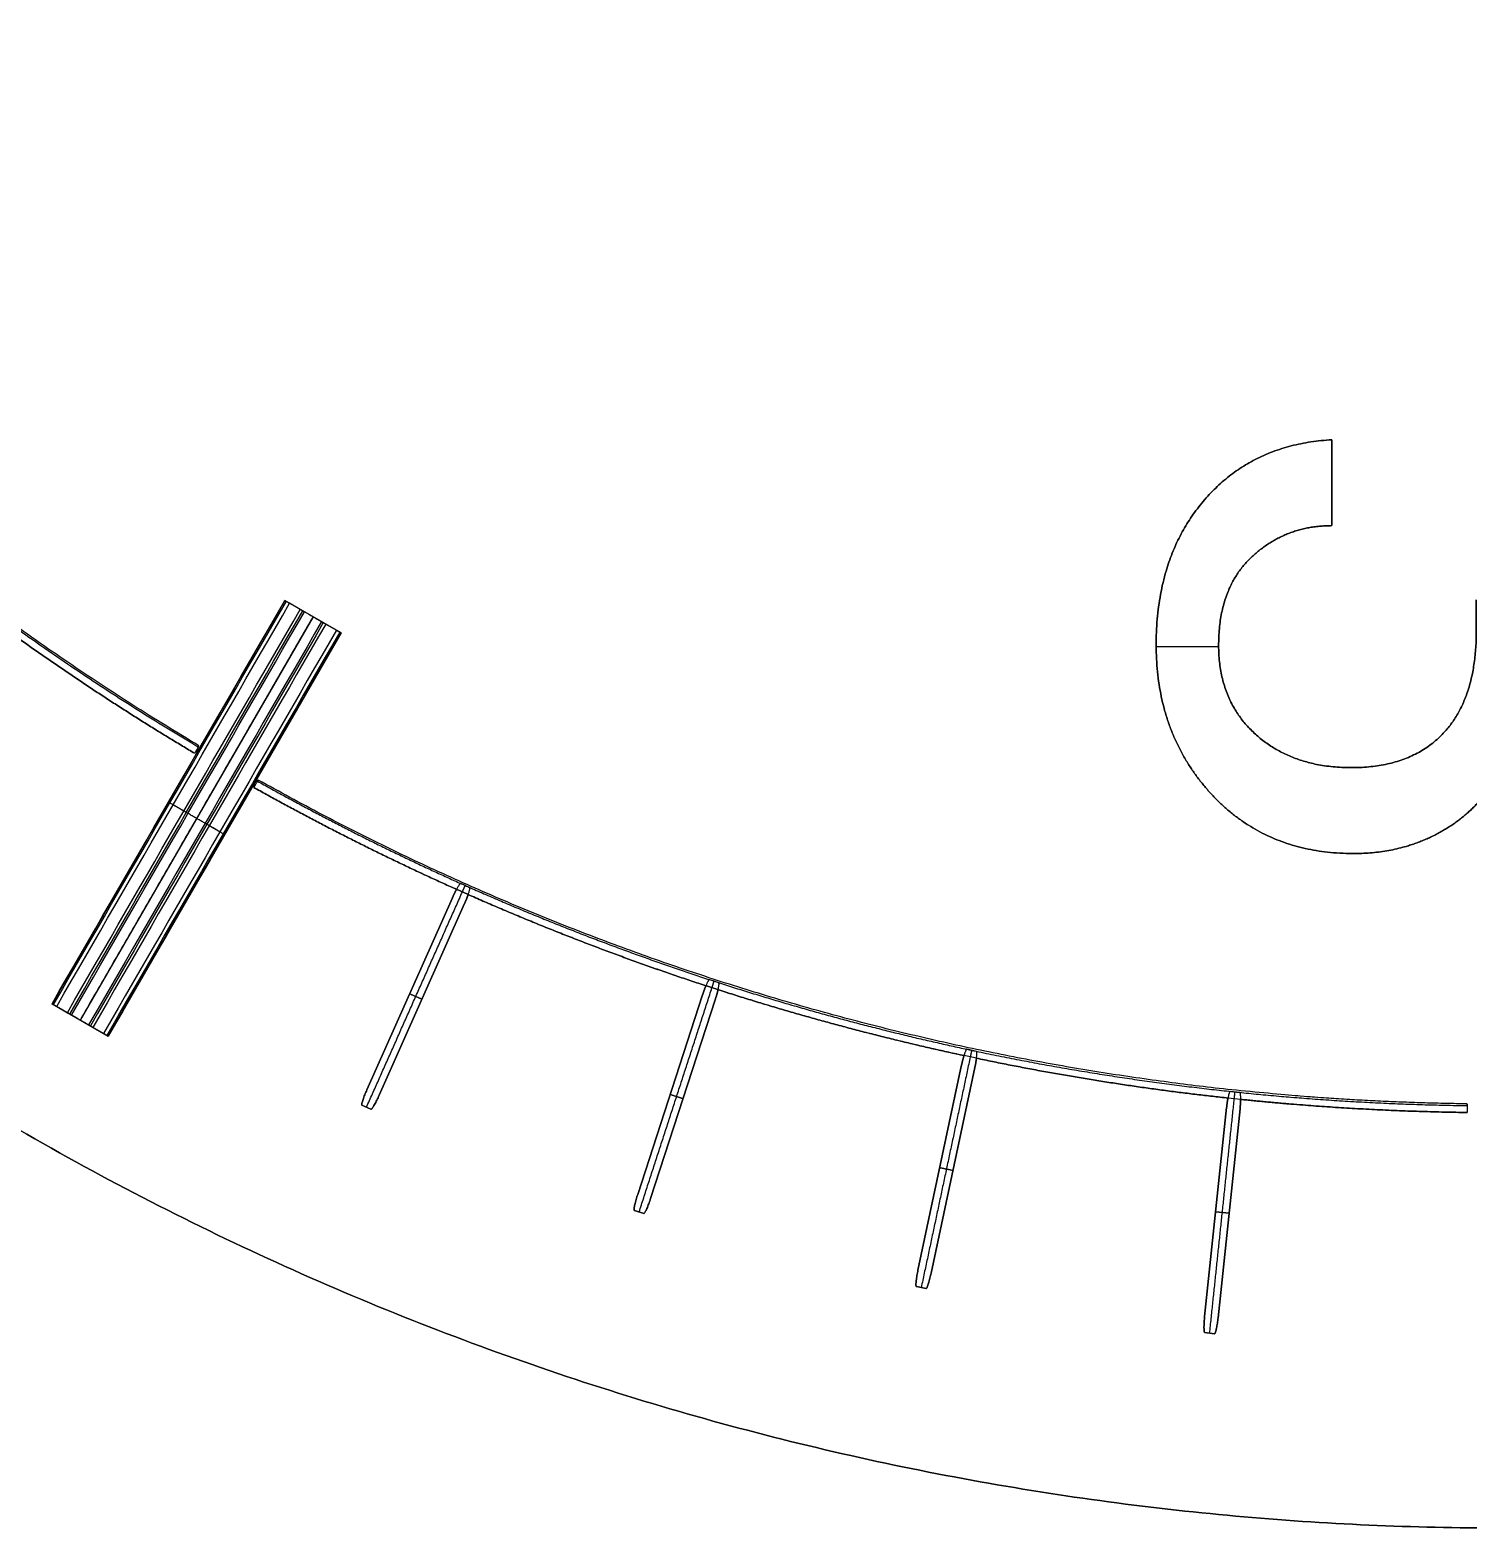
# Model space of a CAD drawing. Header units: millimetres. Extents: x -14 to 14, y 47 to 75.
# Drawn here: x -6.94 to -0.16, y 47 to 54.06 of the extents above; entities that cross this region are included whole.
import ezdxf

# ---------------------------------------------------------------- set-up
doc = ezdxf.new("R2010")
doc.units = ezdxf.units.MM
doc.header["$MEASUREMENT"] = 0
doc.layers.add('Default', color=7, linetype='Continuous')

msp = doc.modelspace()

# ---------------------------------------------------------------- linework, layer by layer
at = {"layer": 'Default', "color": 9}
for p, q in [((-0.7989, 52.1316, 0.3093), (-0.7989, 52.1316, 0.2157)), ((-0.7989, 51.9292, 0.2157), (-0.7989, 51.9292, 0.3093)), ((-1.3999, 51.8474, 0.2157), (-1.3999, 51.8474, 0.3093)), ((-0.7989, 51.7267, 0.3093), (-0.7989, 51.7267, 0.2157)), ((-1.1749, 51.5808, 0.2157), (-1.1749, 51.5808, 0.3093)), ((-1.6271, 51.1634, 0.2157), (-1.6271, 51.1634, 0.3093)), ((-1.3326, 51.1631, 0.2157), (-1.3326, 51.1631, 0.3093)), ((-1.1582, 50.7425, 0.2157), (-1.1582, 50.7425, 0.3093)), ((-0.2707, 50.7506, 0.2157), (-0.2707, 50.7506, 0.3093)), ((-0.7068, 50.5856, 0.2157), (-0.7068, 50.5856, 0.3093)), ((-1.3685, 50.4628, 0.2157), (-1.3685, 50.4628, 0.3093)), ((-0.2145, 50.3281, 0.2157), (-0.2145, 50.3281, 0.3093)), ((-0.6968, 50.1807, 0.2157), (-0.6968, 50.1807, 0.3093))]:
    msp.add_line(p, q, dxfattribs=at)
at = {"layer": 'Default', "color": 3}
for p, q in [((-5.7339, 51.3738, 0.3021), (-5.7339, 51.3738, 0.2157)), ((-5.6018, 51.2975, 0.2376), (-6.6999, 49.3954, 0.2376)), ((-5.6018, 51.2975, 0.2376), (-5.6018, 51.2975, 0.2157)), ((-5.4696, 51.2212, 0.3021), (-5.4696, 51.2212, 0.2157)), ((-6.283, 50.4228, 0.3021), (-6.283, 50.4228, 0.2157)), ((-6.0187, 50.2701, 0.3021), (-6.0187, 50.2701, 0.2157)), ((-6.8321, 49.4717, 0.3021), (-6.8321, 49.4717, 0.2157)), ((-6.6999, 49.3954, 0.2376), (-6.6999, 49.3954, 0.2157)), ((-6.5677, 49.3191, 0.3021), (-6.5677, 49.3191, 0.2157))]:
    msp.add_line(p, q, dxfattribs=at)
at = {"layer": 'Default', "color": 6}
for p, q in [((-4.8867, 50.0309, 0.2157), (-4.9058, 50.0387, 0.2157)), ((-4.8867, 50.0309, 0.2258), (-4.9058, 50.0387, 0.2258)), ((-4.8637, 50.0186, 0.2157), (-4.8867, 50.0309, 0.2157)), ((-4.8637, 50.0186, 0.2258), (-4.8867, 50.0309, 0.2258)), ((-4.945, 49.9714, 0.2157), (-5.3479, 49.0665, 0.2157)), ((-4.945, 49.9714, 0.2258), (-5.3479, 49.0665, 0.2258)), ((-5.3479, 49.0665, 0.2207), (-4.945, 49.9714, 0.2207)), ((-5.2899, 49.0407, 0.2157), (-4.887, 49.9456, 0.2157)), ((-5.2899, 49.0407, 0.2258), (-4.887, 49.9456, 0.2258)), ((-4.887, 49.9456, 0.2207), (-5.2899, 49.0407, 0.2207)), ((-4.945, 49.9714, 0.2157), (-4.945, 49.9714, 0.2258)), ((-4.887, 49.9456, 0.2157), (-4.887, 49.9456, 0.2258)), ((-3.7148, 49.5799, 0.2157), (-3.7333, 49.5855, 0.2157)), ((-3.7148, 49.5799, 0.2258), (-3.7333, 49.5855, 0.2258)), ((-3.6892, 49.5704, 0.2157), (-3.7148, 49.5799, 0.2157)), ((-3.6892, 49.5704, 0.2258), (-3.7148, 49.5799, 0.2258)), ((-3.7651, 49.515, 0.2157), (-4.0712, 48.5729, 0.2157)), ((-3.7651, 49.515, 0.2258), (-4.0712, 48.5729, 0.2258)), ((-4.0712, 48.5729, 0.2207), (-3.7651, 49.515, 0.2207)), ((-4.0108, 48.5532, 0.2157), (-3.7047, 49.4953, 0.2157)), ((-4.0108, 48.5532, 0.2258), (-3.7047, 49.4953, 0.2258)), ((-3.7047, 49.4953, 0.2207), (-4.0108, 48.5532, 0.2207)), ((-3.7651, 49.515, 0.2157), (-3.7651, 49.515, 0.2258)), ((-3.7047, 49.4953, 0.2157), (-3.7047, 49.4953, 0.2258)), ((-2.4989, 49.2533, 0.2157), (-2.5198, 49.2575, 0.2157)), ((-2.4989, 49.2533, 0.2258), (-2.5198, 49.2575, 0.2258)), ((-2.4743, 49.2474, 0.2157), (-2.4989, 49.2533, 0.2157)), ((-2.4743, 49.2474, 0.2258), (-2.4989, 49.2533, 0.2258)), ((-2.544, 49.1843, 0.2157), (-2.7499, 48.2154, 0.2157)), ((-2.544, 49.1843, 0.2258), (-2.7499, 48.2154, 0.2258)), ((-2.7499, 48.2154, 0.2207), (-2.544, 49.1843, 0.2207)), ((-2.6878, 48.2022, 0.2157), (-2.4819, 49.1711, 0.2157)), ((-2.6878, 48.2022, 0.2258), (-2.4819, 49.1711, 0.2258)), ((-2.4819, 49.1711, 0.2207), (-2.6878, 48.2022, 0.2207)), ((-2.544, 49.1843, 0.2157), (-2.544, 49.1843, 0.2258)), ((-2.4819, 49.1711, 0.2157), (-2.4819, 49.1711, 0.2258)), ((-5.3479, 49.0665, 0.2157), (-5.3479, 49.0665, 0.2258)), ((-5.2899, 49.0407, 0.2157), (-5.2899, 49.0407, 0.2258)), ((-1.2323, 49.0531, 0.2157), (-1.2786, 49.058, 0.2157)), ((-1.2323, 49.0531, 0.2258), (-1.2786, 49.058, 0.2258)), ((-0.9966, 49.0405, 0.2258), (-0.9966, 49.0405, 0.2157)), ((-5.3711, 48.9935, 0.2157), (-5.3286, 48.9746, 0.2157)), ((-5.3711, 48.9935, 0.2258), (-5.3286, 48.9746, 0.2258)), ((-5.3286, 48.9746, 0.2207), (-5.3711, 48.9935, 0.2207)), ((-5.3711, 48.9935, 0.2157), (-5.3711, 48.9935, 0.2258)), ((-5.3286, 48.9746, 0.2157), (-5.3286, 48.9746, 0.2258)), ((-1.2949, 48.9831, 0.2157), (-1.3985, 47.998, 0.2157)), ((-1.2949, 48.9831, 0.2258), (-1.3985, 47.998, 0.2258)), ((-1.3985, 47.998, 0.2207), (-1.2949, 48.9831, 0.2207)), ((-1.3353, 47.9913, 0.2157), (-1.2318, 48.9765, 0.2157)), ((-1.3353, 47.9913, 0.2258), (-1.2318, 48.9765, 0.2258)), ((-1.2318, 48.9765, 0.2207), (-1.3353, 47.9913, 0.2207)), ((-1.2949, 48.9831, 0.2157), (-1.2949, 48.9831, 0.2258)), ((-1.2318, 48.9765, 0.2157), (-1.2318, 48.9765, 0.2258)), ((-1, 49, 0.2258), (-1, 49, 0.2157)), ((-4.0712, 48.5729, 0.2157), (-4.0712, 48.5729, 0.2258)), ((-4.0108, 48.5532, 0.2157), (-4.0108, 48.5532, 0.2258)), ((-4.0867, 48.4978, 0.2157), (-4.0424, 48.4834, 0.2157)), ((-4.0867, 48.4978, 0.2258), (-4.0424, 48.4834, 0.2258)), ((-4.0424, 48.4834, 0.2207), (-4.0867, 48.4978, 0.2207)), ((-4.0867, 48.4978, 0.2157), (-4.0867, 48.4978, 0.2258)), ((-4.0424, 48.4834, 0.2157), (-4.0424, 48.4834, 0.2258)), ((-2.7499, 48.2154, 0.2157), (-2.7499, 48.2154, 0.2258)), ((-2.6878, 48.2022, 0.2157), (-2.6878, 48.2022, 0.2258)), ((-2.7575, 48.1391, 0.2157), (-2.7119, 48.1295, 0.2157)), ((-2.7575, 48.1391, 0.2258), (-2.7119, 48.1295, 0.2258)), ((-2.7119, 48.1295, 0.2207), (-2.7575, 48.1391, 0.2207)), ((-2.7575, 48.1391, 0.2157), (-2.7575, 48.1391, 0.2258)), ((-2.7119, 48.1295, 0.2157), (-2.7119, 48.1295, 0.2258)), ((-1.3985, 47.998, 0.2157), (-1.3985, 47.998, 0.2258)), ((-1.3353, 47.9913, 0.2157), (-1.3353, 47.9913, 0.2258)), ((-1.398, 47.9214, 0.2157), (-1.3517, 47.9165, 0.2157)), ((-1.398, 47.9214, 0.2258), (-1.3517, 47.9165, 0.2258)), ((-1.3517, 47.9165, 0.2207), (-1.398, 47.9214, 0.2207)), ((-1.398, 47.9214, 0.2157), (-1.398, 47.9214, 0.2258)), ((-1.3517, 47.9165, 0.2157), (-1.3517, 47.9165, 0.2258))]:
    msp.add_line(p, q, dxfattribs=at)
at = {"layer": 'Default', "color": 3}
for points in [[(-5.7339, 51.3738), (-6.8321, 49.4717)], [(-6.8321, 49.4717), (-5.7339, 51.3738)], [(-5.4696, 51.2212), (-5.7339, 51.3738)], [(-5.7339, 51.3738), (-5.619, 51.3074)], [(-5.6617, 51.3321), (-5.712, 51.3611)], [(-5.5846, 51.2875), (-5.4696, 51.2212)], [(-6.5677, 49.3191), (-5.4696, 51.2212)], [(-5.4696, 51.2212), (-6.5677, 49.3191)], [(-5.4915, 51.2338), (-5.5418, 51.2629)], [(-6.8321, 49.4717), (-6.5677, 49.3191)], [(-6.7171, 49.4053), (-6.8321, 49.4717)], [(-6.8102, 49.4591), (-6.7598, 49.43)], [(-6.5677, 49.3191), (-6.6827, 49.3855)], [(-6.64, 49.3608), (-6.5897, 49.3318)]]:
    msp.add_lwpolyline(points, dxfattribs=at)
at = {"layer": 'Default', "color": 177}
for points, knots in [([(13.9667, 61, -0.0076), (13.9667, 75, -0.0076), (0, 75, -0.0076), (-13.9667, 75, -0.0076), (-13.9667, 61, -0.0076), (-13.9667, 47, -0.0076), (0, 47, -0.0076), (13.9667, 47, -0.0076), (13.9667, 61, -0.0076)], [0, 0, 0, 21.991149, 21.991149, 43.982297, 43.982297, 65.973446, 65.973446, 87.964594, 87.964594, 87.964594]), ([(13.9667, 61, 0.2176), (13.9667, 47, 0.2176), (0, 47, 0.2176), (-13.9667, 47, 0.2176), (-13.9667, 61, 0.2176), (-13.9667, 75, 0.2176), (0, 75, 0.2176), (13.9667, 75, 0.2176), (13.9667, 61, 0.2176)], [-87.964594, -87.964594, -87.964594, -65.973446, -65.973446, -43.982297, -43.982297, -21.991149, -21.991149, 0, 0, 0]), ([(13.9667, 61, 0.105), (13.9667, 75, 0.105), (0, 75, 0.105), (-13.9667, 75, 0.105), (-13.9667, 61, 0.105), (-13.9667, 47, 0.105), (0, 47, 0.105), (13.9667, 47, 0.105), (13.9667, 61, 0.105)], [0, 0, 0, 21.991149, 21.991149, 43.982297, 43.982297, 65.973446, 65.973446, 87.964594, 87.964594, 87.964594])]:
    msp.add_rational_spline(points, [1, 0.707106781187, 1, 0.707106781187, 1, 0.707106781187, 1, 0.707106781187, 1], degree=2, knots=knots, dxfattribs=at)
at = {"layer": 'Default', "color": 6}
for points, weights, degree in [([(-6.1396, 50.6885, 0.2207), (-8.7546, 52.2454, 0.2207), (-10.3115, 54.8604, 0.2207)], [0.877439696216, 0.841730817091, 0.85940499638], 2), ([(-8.0399, 52.0793, 0.2258), (-7.1601, 51.2878, 0.2258), (-6.1426, 50.6833, 0.2258)], [0.857466173417, 0.863227781175, 0.877473407964], 2), ([(-8.0399, 52.0793, 0.2157), (-7.1601, 51.2878, 0.2157), (-6.1426, 50.6833, 0.2157)], [0.857466173476, 0.863227781247, 0.877473407962], 2), ([(-6.1599, 50.6533, 0.2258), (-6.6198, 50.927, 0.2258), (-7.0535, 51.2405, 0.2258)], [0.877446111325, 0.870970161112, 0.866249470655], 2), ([(-6.1599, 50.6533, 0.2157), (-6.6198, 50.927, 0.2157), (-7.0535, 51.2405, 0.2157)], [0.877446111325, 0.870970161112, 0.866249470655], 2), ([(-7.0535, 51.2405, 0.2207), (-6.6198, 50.927, 0.2207), (-6.1599, 50.6533, 0.2207)], [0.866249470655, 0.870970161112, 0.877446111325], 2), ([(-5.8633, 50.5219, 0.2258), (-5.3861, 50.2542, 0.2258), (-4.8867, 50.0309, 0.2258)], [0.881592319818, 0.888932747949, 0.898194857351], 2), ([(-5.8633, 50.5219, 0.2157), (-5.3861, 50.2542, 0.2157), (-4.8867, 50.0309, 0.2157)], [0.881592319815, 0.888932747928, 0.898194857303], 2), ([(-4.9253, 50.0117, 0.2258), (-5.4136, 50.2306, 0.2258), (-5.8806, 50.492, 0.2258)], [0.897683845396, 0.88870349032, 0.881550598334], 2), ([(-4.9253, 50.0117, 0.2157), (-5.4136, 50.2306, 0.2157), (-5.8806, 50.492, 0.2157)], [0.897683845396, 0.88870349032, 0.881550598335], 2), ([(-5.8806, 50.492, 0.2207), (-5.4136, 50.2306, 0.2207), (-4.9253, 50.0118, 0.2207)], [0.881550598334, 0.888703154522, 0.897683002219], 2), ([(-4.9058, 50.0387, 0.2157), (-4.9097, 50.0404, 0.2157), (-4.9253, 50.0117, 0.2157)], [1, 0.825989420987, 0.858741441198], 2), ([(-4.9058, 50.0387, 0.2258), (-4.9097, 50.0404, 0.2258), (-4.9253, 50.0117, 0.2258)], [1, 0.825989420987, 0.858741441198], 2), ([(-4.8867, 50.0309, 0.2258), (-4.3125, 49.7747, 0.2258), (-3.7148, 49.5799, 0.2258)], [0.898194857351, 0.909079419186, 0.92261787425], 2), ([(-4.8867, 50.0309, 0.2157), (-4.3125, 49.7747, 0.2157), (-3.7148, 49.5799, 0.2157)], [0.898194857303, 0.90907941916, 0.92261787426], 2), ([(-4.8702, 49.9872, 0.2157), (-4.8598, 50.0169, 0.2157), (-4.8637, 50.0186, 0.2157)], [0.858741441198, 0.825989420987, 1], 2), ([(-4.8702, 49.9872, 0.2258), (-4.8598, 50.0169, 0.2258), (-4.8637, 50.0186, 0.2258)], [0.858741441198, 0.825989420987, 1], 2), ([(-4.9253, 50.0117, 0.2157), (-4.9349, 49.9941, 0.2157), (-4.945, 49.9714, 0.2157)], [0.858741441198, 0.8811173602, 1], 2), ([(-4.9253, 50.0117, 0.2258), (-4.9349, 49.9941, 0.2258), (-4.945, 49.9714, 0.2258)], [0.858741441198, 0.881117360199, 1], 2), ([(-4.945, 49.9714, 0.2207), (-4.9349, 49.994, 0.2207), (-4.9253, 50.0116, 0.2207)], [1, 0.881580282604, 0.858917165685], 2), ([(-4.8702, 49.9872, 0.2157), (-4.8978, 49.9994, 0.2157), (-4.9253, 50.0117, 0.2157)], [0.898711570218, 0.898194750395, 0.897683845396], 2), ([(-4.8702, 49.9872, 0.2258), (-4.8978, 49.9994, 0.2258), (-4.9253, 50.0117, 0.2258)], [0.898711570218, 0.898194750395, 0.897683845396], 2), ([(-4.8702, 49.9873, 0.2207), (-4.8769, 49.9683, 0.2207), (-4.887, 49.9456, 0.2207)], [0.858689492987, 0.880979013305, 1], 2), ([(-4.887, 49.9456, 0.2157), (-4.8769, 49.9683, 0.2157), (-4.8702, 49.9872, 0.2157)], [1, 0.8811173602, 0.858741441198], 2), ([(-4.887, 49.9456, 0.2258), (-4.8769, 49.9683, 0.2258), (-4.8702, 49.9872, 0.2258)], [1, 0.8811173602, 0.858741441198], 2), ([(-4.8701, 49.9876, 0.2258), (-4.8701, 49.9875, 0.2258), (-4.8702, 49.9874, 0.2258), (-4.8702, 49.9872, 0.2258)], [1, 1.00015519126, 1.00031362603, 1.00047530433], 3), ([(-3.7497, 49.5571, 0.2258), (-4.3207, 49.7442, 0.2258), (-4.8702, 49.9872, 0.2258)], [0.921992364857, 0.909146371204, 0.898711570218], 2), ([(-3.7497, 49.5571, 0.2157), (-4.3207, 49.7442, 0.2157), (-4.8702, 49.9872, 0.2157)], [0.921992364857, 0.909146371204, 0.898711570218], 2), ([(-4.8702, 49.9872, 0.2207), (-4.3207, 49.7442, 0.2207), (-3.7498, 49.5571, 0.2207)], [0.898711505479, 0.909145665154, 0.921990724583], 2), ([(-3.7497, 49.5571, 0.2157), (-3.7574, 49.5385, 0.2157), (-3.7651, 49.515, 0.2157)], [0.858741441198, 0.8811173602, 1], 2), ([(-3.7497, 49.5571, 0.2258), (-3.7574, 49.5385, 0.2258), (-3.7651, 49.515, 0.2258)], [0.858741441198, 0.8811173602, 1], 2), ([(-3.7651, 49.515, 0.2207), (-3.7575, 49.5384, 0.2207), (-3.7498, 49.5569, 0.2207)], [1, 0.881683411927, 0.858956712005], 2), ([(-3.7333, 49.5855, 0.2157), (-3.7374, 49.5868, 0.2157), (-3.7497, 49.5571, 0.2157)], [1, 0.825989420987, 0.858741441198], 2), ([(-3.7333, 49.5855, 0.2258), (-3.7374, 49.5868, 0.2258), (-3.7497, 49.5571, 0.2258)], [1, 0.825989420987, 0.858741441198], 2), ([(-3.6924, 49.5385, 0.2157), (-3.7211, 49.5477, 0.2157), (-3.7497, 49.5571, 0.2157)], [0.923305731483, 0.922645927549, 0.921992364857], 2), ([(-3.6924, 49.5385, 0.2258), (-3.7211, 49.5477, 0.2258), (-3.7497, 49.5571, 0.2258)], [0.923305731483, 0.922645927549, 0.921992364857], 2), ([(-3.7148, 49.5799, 0.2258), (-3.1154, 49.3847, 0.2258), (-2.4989, 49.2533, 0.2258)], [0.92261787425, 0.9366007192, 0.953414540978], 2), ([(-3.7148, 49.5799, 0.2157), (-3.1154, 49.3847, 0.2157), (-2.4989, 49.2533, 0.2157)], [0.92261787426, 0.936600719202, 0.953414540969], 2), ([(-3.7047, 49.4953, 0.2157), (-3.697, 49.5189, 0.2157), (-3.6924, 49.5385, 0.2157)], [1, 0.8811173602, 0.858741441198], 2), ([(-3.7047, 49.4953, 0.2258), (-3.697, 49.5189, 0.2258), (-3.6924, 49.5385, 0.2258)], [1, 0.8811173602, 0.858741441198], 2), ([(-3.6924, 49.5385, 0.2207), (-3.697, 49.519, 0.2207), (-3.7047, 49.4953, 0.2207)], [0.858695902376, 0.880996120312, 1], 2), ([(-3.6925, 49.5385, 0.2207), (-3.1205, 49.3543, 0.2207), (-2.5331, 49.2279, 0.2207)], [0.923303919624, 0.936665065682, 0.952585622061], 2), ([(-3.6924, 49.5385, 0.2157), (-3.6851, 49.569, 0.2157), (-3.6892, 49.5704, 0.2157)], [0.858741441198, 0.825989420987, 1], 2), ([(-3.6924, 49.5385, 0.2258), (-3.6851, 49.569, 0.2258), (-3.6892, 49.5704, 0.2258)], [0.858741441198, 0.825989420987, 1], 2), ([(-2.533, 49.2278, 0.2258), (-3.1205, 49.3542, 0.2258), (-3.6924, 49.5385, 0.2258)], [0.952587590018, 0.93666697094, 0.923305731483], 2), ([(-2.533, 49.2278, 0.2157), (-3.1205, 49.3542, 0.2157), (-3.6924, 49.5385, 0.2157)], [0.952587590018, 0.93666697094, 0.923305731483], 2), ([(-2.5198, 49.2575, 0.2157), (-2.524, 49.2584, 0.2157), (-2.533, 49.2278, 0.2157)], [1, 0.825989420987, 0.858741441198], 2), ([(-2.5198, 49.2575, 0.2258), (-2.524, 49.2584, 0.2258), (-2.533, 49.2278, 0.2258)], [1, 0.825989420986, 0.858741441198], 2), ([(-2.4741, 49.2153, 0.2157), (-2.4701, 49.2465, 0.2157), (-2.4743, 49.2474, 0.2157)], [0.858741441198, 0.825989420987, 1], 2), ([(-2.4741, 49.2153, 0.2258), (-2.4701, 49.2465, 0.2258), (-2.4743, 49.2474, 0.2258)], [0.858741441198, 0.825989420987, 1], 2), ([(-2.533, 49.2278, 0.2157), (-2.5388, 49.2086, 0.2157), (-2.544, 49.1843, 0.2157)], [0.858741441198, 0.8811173602, 1], 2), ([(-2.533, 49.2278, 0.2258), (-2.5388, 49.2086, 0.2258), (-2.544, 49.1843, 0.2258)], [0.858741441198, 0.881117360201, 1], 2), ([(-2.544, 49.1843, 0.2207), (-2.5388, 49.2085, 0.2207), (-2.5331, 49.2277, 0.2207)], [1, 0.881613760083, 0.85892998715], 2), ([(-2.4741, 49.2154, 0.2207), (-2.4767, 49.1954, 0.2207), (-2.4819, 49.1711, 0.2207)], [0.858689502017, 0.880979037414, 1], 2), ([(-2.4819, 49.1711, 0.2157), (-2.4767, 49.1954, 0.2157), (-2.4741, 49.2153, 0.2157)], [1, 0.8811173602, 0.858741441198], 2), ([(-2.4819, 49.1711, 0.2258), (-2.4767, 49.1954, 0.2258), (-2.4741, 49.2153, 0.2258)], [1, 0.8811173602, 0.858741441198], 2), ([(-2.4741, 49.2157, 0.2258), (-2.4741, 49.2156, 0.2258), (-2.4741, 49.2154, 0.2258), (-2.4741, 49.2153, 0.2258)], [1, 1.00015516533, 1.00031357305, 1.00047522316], 3), ([(-1.2886, 49.0276, 0.2258), (-1.8861, 49.0919, 0.2258), (-2.4741, 49.2153, 0.2258)], [0.990242882184, 0.970856150575, 0.954219047764], 2), ([(-1.2886, 49.0276, 0.2157), (-1.8861, 49.0919, 0.2157), (-2.4741, 49.2153, 0.2157)], [0.990242882185, 0.970856150575, 0.954219047764], 2), ([(-2.4741, 49.2153, 0.2207), (-1.8861, 49.0919, 0.2207), (-1.2886, 49.0276, 0.2207)], [0.954218945154, 0.970856090791, 0.990242882185], 2), ([(-5.3479, 49.0665, 0.2157), (-5.3789, 48.9969, 0.2157), (-5.3711, 48.9935, 0.2157)], [1, 0.707106781187, 1], 2), ([(-5.3479, 49.0665, 0.2258), (-5.3789, 48.9969, 0.2258), (-5.3711, 48.9935, 0.2258)], [1, 0.707106781187, 1], 2), ([(-5.3711, 48.9935, 0.2207), (-5.3789, 48.9969, 0.2207), (-5.3479, 49.0665, 0.2207)], [1, 0.707106781187, 1], 2), ([(-5.3286, 48.9746, 0.2157), (-5.3209, 48.9711, 0.2157), (-5.2899, 49.0407, 0.2157)], [1, 0.707106781187, 1], 2), ([(-5.3286, 48.9746, 0.2258), (-5.3209, 48.9711, 0.2258), (-5.2899, 49.0407, 0.2258)], [1, 0.707106781187, 1], 2), ([(-5.2899, 49.0407, 0.2207), (-5.3209, 48.9711, 0.2207), (-5.3286, 48.9746, 0.2207)], [1, 0.707106781187, 1], 2), ([(-1.2886, 49.0276, 0.2157), (-1.2924, 49.0078, 0.2157), (-1.2949, 48.9831, 0.2157)], [0.858741441198, 0.8811173602, 1], 2), ([(-1.2886, 49.0276, 0.2258), (-1.2924, 49.0078, 0.2258), (-1.2949, 48.9831, 0.2258)], [0.858741441198, 0.881117360201, 1], 2), ([(-1.2949, 48.9831, 0.2207), (-1.2924, 49.0078, 0.2207), (-1.2886, 49.0276, 0.2207)], [1, 0.8811173602, 0.858741441198], 2), ([(-1.2786, 49.058, 0.2157), (-1.2829, 49.0584, 0.2157), (-1.2886, 49.0276, 0.2157)], [1, 0.825989420987, 0.858741441198], 2), ([(-1.2786, 49.058, 0.2258), (-1.2829, 49.0584, 0.2258), (-1.2886, 49.0276, 0.2258)], [1, 0.825989420985, 0.858741441198], 2), ([(-1.2287, 49.0213, 0.2157), (-1.228, 49.0526, 0.2157), (-1.2323, 49.0531, 0.2157)], [0.858741441198, 0.825989420987, 1], 2), ([(-1.2287, 49.0213, 0.2258), (-1.228, 49.0526, 0.2258), (-1.2323, 49.0531, 0.2258)], [0.858741441198, 0.825989420987, 1], 2), ([(-1.2318, 48.9765, 0.2157), (-1.2292, 49.0012, 0.2157), (-1.2287, 49.0213, 0.2157)], [1, 0.8811173602, 0.858741441198], 2), ([(-1.2318, 48.9765, 0.2258), (-1.2292, 49.0012, 0.2258), (-1.2287, 49.0213, 0.2258)], [1, 0.8811173602, 0.858741441198], 2), ([(-1.2287, 49.0213, 0.2207), (-1.2292, 49.0012, 0.2207), (-1.2318, 48.9765, 0.2207)], [0.858741441198, 0.8811173602, 1], 2), ([(-4.0712, 48.5729, 0.2157), (-4.0947, 48.5005, 0.2157), (-4.0867, 48.4978, 0.2157)], [1, 0.707106781187, 1], 2), ([(-4.0712, 48.5729, 0.2258), (-4.0947, 48.5005, 0.2258), (-4.0867, 48.4978, 0.2258)], [1, 0.707106781187, 1], 2), ([(-4.0867, 48.4978, 0.2207), (-4.0947, 48.5005, 0.2207), (-4.0712, 48.5729, 0.2207)], [1, 0.707106781187, 1], 2), ([(-4.0424, 48.4834, 0.2157), (-4.0343, 48.4808, 0.2157), (-4.0108, 48.5532, 0.2157)], [1, 0.707106781187, 1], 2), ([(-4.0424, 48.4834, 0.2258), (-4.0343, 48.4808, 0.2258), (-4.0108, 48.5532, 0.2258)], [1, 0.707106781187, 1], 2), ([(-4.0108, 48.5532, 0.2207), (-4.0343, 48.4808, 0.2207), (-4.0424, 48.4834, 0.2207)], [1, 0.707106781187, 1], 2), ([(-2.7499, 48.2154, 0.2157), (-2.7657, 48.1409, 0.2157), (-2.7575, 48.1391, 0.2157)], [1, 0.707106781187, 1], 2), ([(-2.7499, 48.2154, 0.2258), (-2.7657, 48.1409, 0.2258), (-2.7575, 48.1391, 0.2258)], [1, 0.707106781187, 1], 2), ([(-2.7575, 48.1391, 0.2207), (-2.7657, 48.1409, 0.2207), (-2.7499, 48.2154, 0.2207)], [1, 0.707106781187, 1], 2), ([(-2.7119, 48.1295, 0.2157), (-2.7036, 48.1277, 0.2157), (-2.6878, 48.2022, 0.2157)], [1, 0.707106781187, 1], 2), ([(-2.7119, 48.1295, 0.2258), (-2.7036, 48.1277, 0.2258), (-2.6878, 48.2022, 0.2258)], [1, 0.707106781187, 1], 2), ([(-2.6878, 48.2022, 0.2207), (-2.7036, 48.1277, 0.2207), (-2.7119, 48.1295, 0.2207)], [1, 0.707106781187, 1], 2), ([(-1.3985, 47.998, 0.2157), (-1.4064, 47.9223, 0.2157), (-1.398, 47.9214, 0.2157)], [1, 0.707106781187, 1], 2), ([(-1.3985, 47.998, 0.2258), (-1.4064, 47.9223, 0.2258), (-1.398, 47.9214, 0.2258)], [1, 0.707106781187, 1], 2), ([(-1.398, 47.9214, 0.2207), (-1.4064, 47.9223, 0.2207), (-1.3985, 47.998, 0.2207)], [1, 0.707106781187, 1], 2), ([(-1.3517, 47.9165, 0.2157), (-1.3433, 47.9156, 0.2157), (-1.3353, 47.9913, 0.2157)], [1, 0.707106781187, 1], 2), ([(-1.3517, 47.9165, 0.2258), (-1.3433, 47.9156, 0.2258), (-1.3353, 47.9913, 0.2258)], [1, 0.707106781187, 1], 2), ([(-1.3353, 47.9913, 0.2207), (-1.3433, 47.9156, 0.2207), (-1.3517, 47.9165, 0.2207)], [1, 0.707106781187, 1], 2)]:
    msp.add_rational_spline(points, weights, degree=degree, dxfattribs=at)
at = {"layer": 'Default', "color": 9}
for points, knots in [([(-0.7989, 52.1316, 0.2157), (-1.1727, 52.1112, 0.2157), (-1.3999, 51.8474, 0.2157), (-1.6271, 51.5835, 0.2157), (-1.6271, 51.1634, 0.2157), (-1.6271, 50.7449, 0.2157), (-1.3685, 50.4628, 0.2157), (-1.11, 50.1807, 0.2157), (-0.6968, 50.1807, 0.2157), (-0.4201, 50.1807, 0.2157), (-0.2145, 50.3281, 0.2157), (-0.0089, 50.4755, 0.2157), (0.0624, 50.7481, 0.2157)], [-6, -6, -6, -5, -5, -4, -4, -3, -3, -2, -2, -1, -1, 0, 0, 0]), ([(-0.7989, 52.1316, 0.3093), (-1.1727, 52.1112, 0.3093), (-1.3999, 51.8474, 0.3093), (-1.6271, 51.5835, 0.3093), (-1.6271, 51.1634, 0.3093), (-1.6271, 50.7449, 0.3093), (-1.3685, 50.4628, 0.3093), (-1.11, 50.1807, 0.3093), (-0.6968, 50.1807, 0.3093), (-0.4201, 50.1807, 0.3093), (-0.2145, 50.3281, 0.3093), (-0.0089, 50.4755, 0.3093), (0.0624, 50.7481, 0.3093)], [-6, -6, -6, -5, -5, -4, -4, -3, -3, -2, -2, -1, -1, 0, 0, 0]), ([(0.0624, 50.7481, 0.2625), (-0.0089, 50.4755, 0.2625), (-0.2145, 50.3281, 0.2625), (-0.4201, 50.1807, 0.2625), (-0.6968, 50.1807, 0.2625), (-1.11, 50.1807, 0.2625), (-1.3685, 50.4628, 0.2625), (-1.6271, 50.7449, 0.2625), (-1.6271, 51.1634, 0.2625), (-1.6271, 51.5835, 0.2625), (-1.3999, 51.8474, 0.2625), (-1.1727, 52.1112, 0.2625), (-0.7989, 52.1316, 0.2625)], [0, 0, 0, 1, 1, 2, 2, 3, 3, 4, 4, 5, 5, 6, 6, 6]), ([(-0.1179, 51.377, 0.2157), (-0.1179, 51.3041, 0.2157), (-0.1179, 51.2312, 0.2157), (-0.1179, 50.9155, 0.2157), (-0.2707, 50.7506, 0.2157), (-0.4236, 50.5856, 0.2157), (-0.7068, 50.5856, 0.2157), (-0.9838, 50.5856, 0.2157), (-1.1582, 50.7425, 0.2157), (-1.3326, 50.8994, 0.2157), (-1.3326, 51.1631, 0.2157), (-1.3326, 51.4348, 0.2157), (-1.1749, 51.5808, 0.2157), (-1.0171, 51.7267, 0.2157), (-0.7989, 51.7267, 0.2157)], [-14, -14, -14, -13, -13, -12, -12, -11, -11, -10, -10, -9, -9, -8, -8, -7, -7, -7]), ([(-0.1179, 51.377, 0.3093), (-0.1179, 51.3041, 0.3093), (-0.1179, 51.2312, 0.3093), (-0.1179, 50.9155, 0.3093), (-0.2707, 50.7506, 0.3093), (-0.4236, 50.5856, 0.3093), (-0.7068, 50.5856, 0.3093), (-0.9838, 50.5856, 0.3093), (-1.1582, 50.7425, 0.3093), (-1.3326, 50.8994, 0.3093), (-1.3326, 51.1631, 0.3093), (-1.3326, 51.4348, 0.3093), (-1.1749, 51.5808, 0.3093), (-1.0171, 51.7267, 0.3093), (-0.7989, 51.7267, 0.3093)], [-14, -14, -14, -13, -13, -12, -12, -11, -11, -10, -10, -9, -9, -8, -8, -7, -7, -7]), ([(-0.7989, 51.7267, 0.2625), (-1.0171, 51.7267, 0.2625), (-1.1749, 51.5808, 0.2625), (-1.3326, 51.4348, 0.2625), (-1.3326, 51.1631, 0.2625), (-1.3326, 50.8994, 0.2625), (-1.1582, 50.7425, 0.2625), (-0.9838, 50.5856, 0.2625), (-0.7068, 50.5856, 0.2625), (-0.4236, 50.5856, 0.2625), (-0.2707, 50.7506, 0.2625), (-0.1179, 50.9155, 0.2625), (-0.1179, 51.2312, 0.2625), (-0.1179, 51.3041, 0.2625), (-0.1179, 51.377, 0.2625)], [7, 7, 7, 8, 8, 9, 9, 10, 10, 11, 11, 12, 12, 13, 13, 14, 14, 14])]:
    msp.add_open_spline(points, degree=2, knots=knots, dxfattribs=at)
for points in [[(-0.7989, 51.7267, 0.2157), (-0.7989, 51.9292, 0.2157), (-0.7989, 52.1316, 0.2157)], [(-0.7989, 51.7267, 0.3093), (-0.7989, 51.9292, 0.3093), (-0.7989, 52.1316, 0.3093)], [(-0.7989, 52.1316, 0.2625), (-0.7989, 51.9292, 0.2625), (-0.7989, 51.7267, 0.2625)], [(-1.6271, 51.1562, 0.2157), (-1.4798, 51.1562, 0.2157), (-1.3326, 51.1562, 0.2157)], [(-1.6271, 51.1562, 0.3093), (-1.4798, 51.1562, 0.3093), (-1.3326, 51.1562, 0.3093)]]:
    msp.add_open_spline(points, degree=2, dxfattribs=at)
at = {"layer": 'Default', "color": 3}
for points, degree in [([(-6.8321, 49.4717, 0.3021), (-6.466, 50.1057, 0.3021), (-6.1, 50.7398, 0.3021), (-5.7339, 51.3738, 0.3021)], 3), ([(-6.8257, 49.468, 0.3163), (-6.4596, 50.102, 0.3163), (-6.0936, 50.7361, 0.3163), (-5.7275, 51.3701, 0.3163)], 3), ([(-6.8102, 49.4591, 0.3221), (-6.4441, 50.0931, 0.3221), (-6.078, 50.7271, 0.3221), (-5.712, 51.3611, 0.3221)], 3), ([(-6.7598, 49.43, 0.3221), (-6.3938, 50.064, 0.3221), (-6.0277, 50.698, 0.3221), (-5.6617, 51.3321, 0.3221)], 3), ([(-6.7483, 49.4233, 0.3191), (-6.3822, 50.0574, 0.3191), (-6.0162, 50.6914, 0.3191), (-5.6501, 51.3254, 0.3191)], 3), ([(-6.7402, 49.4187, 0.3111), (-6.3742, 50.0527, 0.3111), (-6.0081, 50.6867, 0.3111), (-5.642, 51.3207, 0.3111)], 3), ([(-5.6018, 51.2975, 0.2157), (-6.1508, 50.3464, 0.2157), (-6.6999, 49.3954, 0.2157)], 2), ([(-5.642, 51.3207, 0.3111), (-5.6286, 51.313, 0.2866), (-5.6152, 51.3052, 0.2621), (-5.6018, 51.2975, 0.2376)], 3), ([(-5.6018, 51.2975, 0.2376), (-5.5883, 51.2897, 0.2621), (-5.5749, 51.282, 0.2866), (-5.5615, 51.2742, 0.3111)], 3), ([(-5.5615, 51.2742, 0.3111), (-5.9275, 50.6402, 0.3111), (-6.2936, 50.0062, 0.3111), (-6.6596, 49.3721, 0.3111)], 3), ([(-5.5534, 51.2695, 0.3191), (-5.9194, 50.6355, 0.3191), (-6.2855, 50.0015, 0.3191), (-6.6515, 49.3675, 0.3191)], 3), ([(-5.5418, 51.2629, 0.3221), (-5.9079, 50.6289, 0.3221), (-6.274, 49.9948, 0.3221), (-6.64, 49.3608, 0.3221)], 3), ([(-5.4915, 51.2338, 0.3221), (-5.8576, 50.5998, 0.3221), (-6.2236, 49.9658, 0.3221), (-6.5897, 49.3318, 0.3221)], 3), ([(-5.476, 51.2249, 0.3163), (-5.8421, 50.5909, 0.3163), (-6.2081, 49.9568, 0.3163), (-6.5742, 49.3228, 0.3163)], 3), ([(-5.4696, 51.2212, 0.3021), (-5.8356, 50.5871, 0.3021), (-6.2017, 49.9531, 0.3021), (-6.5677, 49.3191, 0.3021)], 3), ([(-6.0187, 50.2701, 0.2157), (-6.1508, 50.3464, 0.2157), (-6.283, 50.4228, 0.2157)], 2), ([(-6.2107, 50.381, 0.3221), (-6.2359, 50.3956, 0.3221), (-6.2611, 50.4101, 0.3221)], 2), ([(-6.0406, 50.2828, 0.3221), (-6.0658, 50.2973, 0.3221), (-6.0909, 50.3119, 0.3221)], 2), ([(-6.6999, 49.3954, 0.2376), (-6.7133, 49.4032, 0.2621), (-6.7268, 49.4109, 0.2866), (-6.7402, 49.4187, 0.3111)], 3), ([(-6.6596, 49.3721, 0.3111), (-6.6731, 49.3799, 0.2866), (-6.6865, 49.3877, 0.2621), (-6.6999, 49.3954, 0.2376)], 3)]:
    msp.add_open_spline(points, degree=degree, dxfattribs=at)
for points, weights in [([(-5.7339, 51.3738, 0.3021), (-5.7339, 51.3738, 0.3221), (-5.712, 51.3611, 0.3221)], [1, 0.707106781187, 1]), ([(-5.6617, 51.3321, 0.3221), (-5.6481, 51.3242, 0.3221), (-5.642, 51.3207, 0.3111)], [1, 0.850650808352, 1]), ([(-5.6617, 51.3321, 0.3221), (-5.6481, 51.3242, 0.3221), (-5.642, 51.3207, 0.3111)], [1, 0.850650808352, 1]), ([(-5.5615, 51.2742, 0.3111), (-5.5554, 51.2707, 0.3221), (-5.5418, 51.2629, 0.3221)], [1, 0.850650808352, 1]), ([(-5.4915, 51.2338, 0.3221), (-5.4696, 51.2212, 0.3221), (-5.4696, 51.2212, 0.3021)], [1, 0.707106781187, 1]), ([(-6.8102, 49.4591, 0.3221), (-6.8321, 49.4717, 0.3221), (-6.8321, 49.4717, 0.3021)], [1, 0.707106781187, 1]), ([(-6.7402, 49.4187, 0.3111), (-6.7463, 49.4222, 0.3221), (-6.7598, 49.43, 0.3221)], [1, 0.850650808352, 1]), ([(-6.7598, 49.43, 0.3221), (-6.7463, 49.4222, 0.3221), (-6.7402, 49.4187, 0.3111)], [1, 0.850650808352, 1]), ([(-6.64, 49.3608, 0.3221), (-6.6536, 49.3686, 0.3221), (-6.6596, 49.3721, 0.3111)], [1, 0.850650808352, 1]), ([(-6.5677, 49.3191, 0.3021), (-6.5677, 49.3191, 0.3221), (-6.5897, 49.3318, 0.3221)], [1, 0.707106781187, 1])]:
    msp.add_rational_spline(points, weights, degree=2, dxfattribs=at)
at = {"layer": 'Default', "color": 6}
for points, degree in [([(-6.1426, 50.6833, 0.2258), (-6.1484, 50.6733, 0.2258), (-6.1542, 50.6633, 0.2258), (-6.1599, 50.6533, 0.2258)], 3), ([(-6.1426, 50.6833, 0.2157), (-6.1484, 50.6733, 0.2157), (-6.1542, 50.6633, 0.2157), (-6.1599, 50.6533, 0.2157)], 3), ([(-6.1599, 50.6533, 0.2258), (-6.1599, 50.6533, 0.2224), (-6.1599, 50.6533, 0.219), (-6.1599, 50.6533, 0.2157)], 3), ([(-6.1426, 50.6833, 0.2157), (-6.1396, 50.6885, 0.219), (-6.1396, 50.6885, 0.2224), (-6.1426, 50.6833, 0.2258)], 3), ([(-5.8806, 50.492, 0.2258), (-5.8748, 50.5019, 0.2258), (-5.869, 50.5119, 0.2258), (-5.8633, 50.5219, 0.2258)], 3), ([(-5.8806, 50.492, 0.2157), (-5.8748, 50.5019, 0.2157), (-5.869, 50.5119, 0.2157), (-5.8633, 50.5219, 0.2157)], 3), ([(-5.8633, 50.5219, 0.2258), (-5.8602, 50.5272, 0.2224), (-5.8602, 50.5272, 0.219), (-5.8633, 50.5219, 0.2157)], 3), ([(-5.8806, 50.492, 0.2157), (-5.8806, 50.492, 0.219), (-5.8806, 50.492, 0.2224), (-5.8806, 50.492, 0.2258)], 3), ([(-4.8978, 49.9995, 0.2157), (-4.8914, 50.0138, 0.2157), (-4.885, 50.0281, 0.2157)], 2), ([(-4.8978, 49.9995, 0.2258), (-4.8914, 50.0138, 0.2258), (-4.885, 50.0281, 0.2258)], 2), ([(-5.3499, 48.984, 0.2157), (-5.1238, 49.4917, 0.2157), (-4.8978, 49.9995, 0.2157)], 2), ([(-5.3499, 48.984, 0.2258), (-5.1238, 49.4917, 0.2258), (-4.8978, 49.9995, 0.2258)], 2), ([(-4.9253, 50.0117, 0.2258), (-4.9253, 50.0117, 0.2224), (-4.9254, 50.0116, 0.219), (-4.9253, 50.0117, 0.2157)], 3), ([(-4.8702, 49.9872, 0.2157), (-4.8702, 49.9872, 0.219), (-4.8702, 49.9872, 0.2224), (-4.8701, 49.9876, 0.2258)], 3), ([(-4.0645, 48.4906, 0.2157), (-3.8928, 49.0192, 0.2157), (-3.721, 49.5478, 0.2157)], 2), ([(-4.0645, 48.4906, 0.2258), (-3.8928, 49.0192, 0.2258), (-3.721, 49.5478, 0.2258)], 2), ([(-3.7497, 49.5571, 0.2258), (-3.7498, 49.557, 0.2224), (-3.7498, 49.557, 0.219), (-3.7497, 49.5571, 0.2157)], 3), ([(-3.721, 49.5478, 0.2157), (-3.7162, 49.5627, 0.2157), (-3.7114, 49.5776, 0.2157)], 2), ([(-3.721, 49.5478, 0.2258), (-3.7162, 49.5627, 0.2258), (-3.7114, 49.5776, 0.2258)], 2), ([(-3.6924, 49.5385, 0.2157), (-3.6925, 49.5384, 0.219), (-3.6924, 49.5387, 0.2224), (-3.6924, 49.5385, 0.2258)], 3), ([(-5.0884, 49.4931, 0.2157), (-5.1174, 49.5061, 0.2157), (-5.1464, 49.519, 0.2157)], 2), ([(-5.0884, 49.4931, 0.2258), (-5.1174, 49.5061, 0.2258), (-5.1464, 49.519, 0.2258)], 2), ([(-2.4971, 49.2522, 0.2157), (-2.5003, 49.2369, 0.2157), (-2.5036, 49.2215, 0.2157)], 2), ([(-2.4971, 49.2522, 0.2258), (-2.5003, 49.2369, 0.2258), (-2.5036, 49.2215, 0.2258)], 2), ([(-2.5036, 49.2215, 0.2157), (-2.6191, 48.6779, 0.2157), (-2.7347, 48.1343, 0.2157)], 2), ([(-2.5036, 49.2215, 0.2258), (-2.6191, 48.6779, 0.2258), (-2.7347, 48.1343, 0.2258)], 2), ([(-2.533, 49.2278, 0.2258), (-2.533, 49.2278, 0.2224), (-2.5332, 49.2276, 0.219), (-2.533, 49.2278, 0.2157)], 3), ([(-2.4741, 49.2153, 0.2157), (-2.4938, 49.2194, 0.2157), (-2.5134, 49.2236, 0.2157), (-2.533, 49.2278, 0.2157)], 3), ([(-2.4741, 49.2153, 0.2258), (-2.4938, 49.2194, 0.2258), (-2.5134, 49.2236, 0.2258), (-2.533, 49.2278, 0.2258)], 3), ([(-2.4741, 49.2153, 0.2157), (-2.4741, 49.2153, 0.219), (-2.4741, 49.2153, 0.2224), (-2.4741, 49.2157, 0.2258)], 3), ([(-3.8578, 49.0243, 0.2157), (-3.888, 49.0341, 0.2157), (-3.9181, 49.0439, 0.2157)], 2), ([(-3.8578, 49.0243, 0.2258), (-3.888, 49.0341, 0.2258), (-3.9181, 49.0439, 0.2258)], 2), ([(-1.2287, 49.0213, 0.2157), (-1.2487, 49.0233, 0.2157), (-1.2687, 49.0254, 0.2157), (-1.2886, 49.0276, 0.2157)], 3), ([(-1.2886, 49.0276, 0.2258), (-1.2886, 49.0276, 0.2224), (-1.2886, 49.0276, 0.219), (-1.2886, 49.0276, 0.2157)], 3), ([(-1.2287, 49.0213, 0.2258), (-1.2487, 49.0233, 0.2258), (-1.2687, 49.0254, 0.2258), (-1.2886, 49.0276, 0.2258)], 3), ([(-1.2587, 49.0244, 0.2157), (-1.2571, 49.04, 0.2157), (-1.2554, 49.0555, 0.2157)], 2), ([(-1.2587, 49.0244, 0.2258), (-1.2571, 49.04, 0.2258), (-1.2554, 49.0555, 0.2258)], 2), ([(-1.3749, 47.9189, 0.2157), (-1.3168, 48.4717, 0.2157), (-1.2587, 49.0244, 0.2157)], 2), ([(-1.3749, 47.9189, 0.2258), (-1.3168, 48.4717, 0.2258), (-1.2587, 49.0244, 0.2258)], 2), ([(-1.2287, 49.0213, 0.2157), (-1.2287, 49.0213, 0.219), (-1.2287, 49.0213, 0.2224), (-1.2287, 49.0213, 0.2258)], 3), ([(-0.1613, 48.9921, 0.2157), (-0.1613, 49.0002, 0.219), (-0.1613, 49.0002, 0.2224), (-0.1613, 48.9921, 0.2258)], 3), ([(-0.1613, 48.9921, 0.2258), (-0.1613, 48.9812, 0.2258), (-0.1613, 48.9704, 0.2258), (-0.1613, 48.9595, 0.2258)], 3), ([(-0.1613, 48.9921, 0.2157), (-0.1613, 48.9812, 0.2157), (-0.1613, 48.9704, 0.2157), (-0.1613, 48.9595, 0.2157)], 3), ([(-0.1613, 48.9595, 0.2258), (-0.1613, 48.9595, 0.2224), (-0.1613, 48.9595, 0.219), (-0.1613, 48.9595, 0.2157)], 3), ([(-2.6469, 48.6999, 0.2157), (-2.6159, 48.6933, 0.2157), (-2.5848, 48.6866, 0.2157)], 2), ([(-2.6469, 48.6999, 0.2258), (-2.6159, 48.6933, 0.2258), (-2.5848, 48.6866, 0.2258)], 2), ([(-1.2836, 48.4839, 0.2157), (-1.3151, 48.4872, 0.2157), (-1.3467, 48.4906, 0.2157)], 2), ([(-1.2836, 48.4839, 0.2258), (-1.3151, 48.4872, 0.2258), (-1.3467, 48.4906, 0.2258)], 2)]:
    msp.add_open_spline(points, degree=degree, dxfattribs=at)
for points, weights, knots in [([(-0.1613, 49.0002, 0.2207), (-0.5796, 49.0058, 0.2207), (-0.9966, 49.0405, 0.2207), (-3.5896, 49.2566, 0.2207), (-5.8603, 50.5272, 0.2207)], [0.972911389576, 0.985763731553, 1, 0.917593359684, 0.881557573536], [17.934754, 17.934754, 17.934754, 18.85102, 18.85102, 24.154828, 24.154828, 24.154828]), ([(-2.4989, 49.2533, 0.2258), (-1.7563, 49.0956, 0.2258), (-0.9997, 49.0325, 0.2258), (-0.5812, 48.9977, 0.2258), (-0.1613, 48.9921, 0.2258)], [0.953414540978, 0.974484473799, 1, 0.985723263413, 0.972838332402], [-20.493235, -20.493235, -20.493235, -18.85102, -18.85102, -17.932149, -17.932149, -17.932149]), ([(-2.4989, 49.2533, 0.2157), (-1.7563, 49.0956, 0.2157), (-0.9997, 49.0325, 0.2157), (-0.5812, 48.9977, 0.2157), (-0.1613, 48.9921, 0.2157)], [0.953414540969, 0.974484473793, 1, 0.985723263415, 0.972838332406], [-20.493235, -20.493235, -20.493235, -18.85102, -18.85102, -17.932149, -17.932149, -17.932149]), ([(-0.1613, 48.9595, 0.2258), (-0.5814, 48.9651, 0.2258), (-1, 49, 0.2258), (-1.1145, 49.0095, 0.2258), (-1.2287, 49.0213, 0.2258)], [0.972895697637, 0.985755040452, 1, 0.996064466063, 0.992234693724], [17.99496, 17.99496, 17.99496, 18.914893, 18.914893, 19.169047, 19.169047, 19.169047]), ([(-0.1613, 48.9595, 0.2157), (-0.5814, 48.9651, 0.2157), (-1, 49, 0.2157), (-1.1145, 49.0095, 0.2157), (-1.2287, 49.0213, 0.2157)], [0.972895697637, 0.985755040452, 1, 0.996064466063, 0.992234693725], [17.99496, 17.99496, 17.99496, 18.914893, 18.914893, 19.169047, 19.169047, 19.169047]), ([(-1.2287, 49.0213, 0.2207), (-1.1145, 49.0095, 0.2207), (-1, 49, 0.2207), (-0.5814, 48.9651, 0.2207), (-0.1613, 48.9595, 0.2207)], [0.992234693725, 0.996064466063, 1, 0.985755040452, 0.972895697637], [-19.169047, -19.169047, -19.169047, -18.914893, -18.914893, -17.99496, -17.99496, -17.99496])]:
    msp.add_rational_spline(points, weights, degree=2, knots=knots, dxfattribs=at)

doc.saveas('drawing.dxf')
